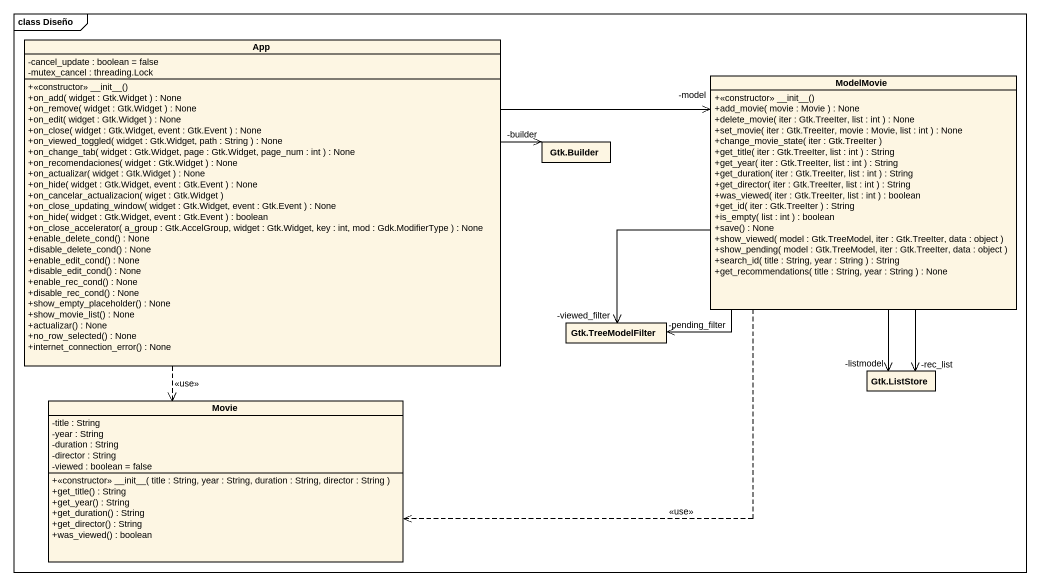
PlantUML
@startuml
mainframe class Diseño
hide circle
hide empty members
skinparam classAttributeIconSize 0
class App {
  -cancel_update : boolean = false
  -mutex_cancel : threading.Lock
  +<<constructor>> ~__init~__()
  +on_add( widget : Gtk.Widget ) : None
  +on_remove( widget : Gtk.Widget ) : None
  +on_edit( widget : Gtk.Widget ) : None
  +on_close( widget : Gtk.Widget, event : Gtk.Event ) : None
  +on_viewed_toggled( widget : Gtk.Widget, path : String ) : None
  +on_change_tab( widget : Gtk.Widget, page : Gtk.Widget, page_num : int ) : None
  +on_recomendaciones( widget : Gtk.Widget ) : None
  +on_actualizar( widget : Gtk.Widget ) : None
  +on_hide( widget : Gtk.Widget, event : Gtk.Event ) : None
  +on_cancelar_actualizacion( wiget : Gtk.Widget )
  +on_close_updating_window( widget : Gtk.Widget, event : Gtk.Event ) : None
  +on_hide( widget : Gtk.Widget, event : Gtk.Event ) : boolean
  +on_close_accelerator( a_group : Gtk.AccelGroup, widget : Gtk.Widget, key : int, mod : Gdk.ModifierType ) : None
  +enable_delete_cond() : None
  +disable_delete_cond() : None
  +enable_edit_cond() : None
  +disable_edit_cond() : None
  +enable_rec_cond() : None
  +disable_rec_cond() : None
  +show_empty_placeholder() : None
  +show_movie_list() : None
  +actualizar() : None
  +no_row_selected() : None
  +internet_connection_error() : None
}
class ModelMovie {
  +<<constructor>> ~__init~__()
  +add_movie( movie : Movie ) : None
  +delete_movie( iter : Gtk.TreeIter, list : int ) : None
  +set_movie( iter : Gtk.TreeIter, movie : Movie, list : int ) : None
  +change_movie_state( iter : Gtk.TreeIter )
  +get_title( iter : Gtk.TreeIter, list : int ) : String
  +get_year( iter : Gtk.TreeIter, list : int ) : String
  +get_duration( iter : Gtk.TreeIter, list : int ) : String
  +get_director( iter : Gtk.TreeIter, list : int ) : String
  +was_viewed( iter : Gtk.TreeIter, list : int ) : boolean
  +get_id( iter : Gtk.TreeIter ) : String
  +is_empty( list : int ) : boolean
  +save() : None
  +show_viewed( model : Gtk.TreeModel, iter : Gtk.TreeIter, data : object )
  +show_pending( model : Gtk.TreeModel, iter : Gtk.TreeIter, data : object )
  +search_id( title : String, year : String ) : String
  +get_recommendations( title : String, year : String ) : None
}
class "Gtk.Builder" as Gtk_Builder
class "Gtk.TreeModelFilter" as Gtk_TreeModelFilter
class "Gtk.ListStore" as Gtk_ListStore
class Movie {
  -title : String
  -year : String
  -duration : String
  -director : String
  -viewed : boolean = false
  +<<constructor>> ~__init~__( title : String, year : String, duration : String, director : String )
  +get_title() : String
  +get_year() : String
  +get_duration() : String
  +get_director() : String
  +was_viewed() : boolean
}
App -right-> "-model" ModelMovie
App -right-> "-builder" Gtk_Builder
App ..> Movie : <<use>>
ModelMovie --> "-listmodel" Gtk_ListStore
ModelMovie --> "-rec_list" Gtk_ListStore
ModelMovie .left.> Movie : <<use>>
Gtk_TreeModelFilter "-viewed_filter" <-right- ModelMovie
Gtk_TreeModelFilter "-pending_filter" <-right- ModelMovie
@enduml
